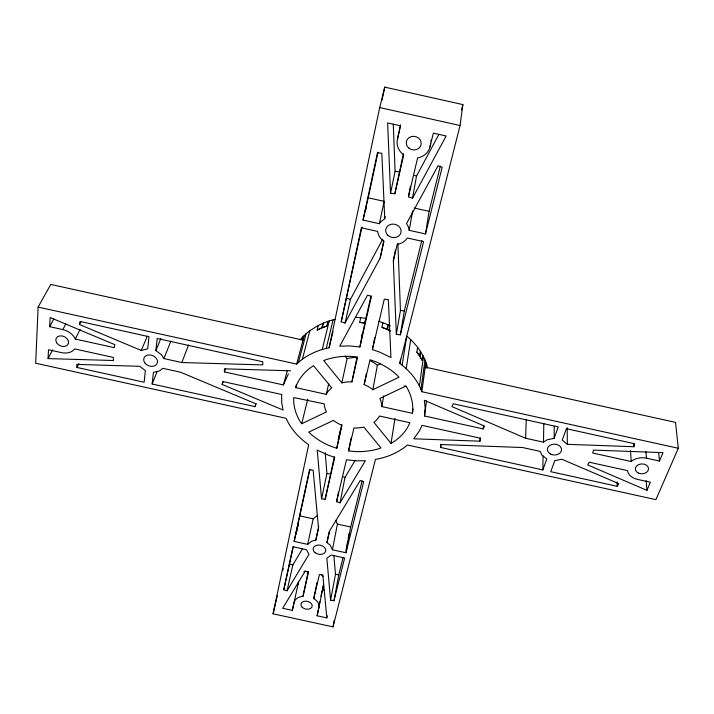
<?xml version="1.0" encoding="UTF-8"?>
<svg xmlns="http://www.w3.org/2000/svg" width="714" height="714" viewBox="0 0 714 714"><rect width="100%" height="100%" fill="white"/><g stroke="black" fill="none" stroke-linecap="round" stroke-linejoin="round"><path stroke-width="1.07" d="M554.135 438.378L558.241 426.91L453.265 403.767L451.971 406.623L525.62 438.253L543.479 442.189L547.219 439.753L554.135 438.378L554.234 426.204M440.957 444.162L440.592 447.446L542.836 469.937L543.077 456.014M543.479 442.189L543.809 423.375M525.62 438.253L526.263 419.511M303.048 340.096L50.748 284.431L38.11 307.091L35.7 363.239L286.118 418.315C290.839 429.087 299.095 438.021 308.653 444.742L273.078 613.808L333.027 626.874L375.448 459.432C387.086 457.433 398.367 452.694 407.417 445.018L655.916 499.639L678.3 448.267L675.524 422.376L425.232 367.112M48.07 358.598L48.507 349.762L61.529 352.627A14.842 11.174 25.4 0 0 74.131 349.628L74.64 348.905L113.321 357.428L113.499 360.516L48.07 358.598L52.595 349.869M49.668 326.682L50.123 317.525L114.9 344.683L114.195 347.629L75.273 339.052L74.881 338.133A14.842 11.174 25.4 0 0 62.859 329.591L49.668 326.682L53.746 319.042M426.517 400.849L424.527 415.985L483.253 428.918L483.494 425.642M479.951 441.181L480.415 438.235L422.036 425.365L419.475 430.774L413.772 438.798L479.951 441.181L480.201 437.887M288.394 373.931L283.378 384.926L224.428 371.923L224.446 368.826L290.634 370.807M152.136 383.998L153.439 372.333L159.704 370.861L162.738 368.308L180.633 372.244L255.978 403.838L255.041 406.632L152.136 383.998L156.937 372.092M155.866 350.619L157.214 338.498L262.814 361.784L262.725 364.908L181.829 362.533L163.872 358.571L161.551 354.787L155.866 350.619L160.918 338.382M678.3 448.267L421.858 391.718C417.717 380.259 409.506 370.628 399.822 363.399L460.057 125.521L462.877 104.601L384.757 87.126L379.714 107.573L329.118 347.772C317.096 350.155 305.538 355.527 296.658 364.078L38.11 307.091M421.858 391.718L425.883 362.328M426.142 368.237L426.66 364.408C423.027 353.278 415.78 343.541 406.766 336.16L402.116 365.131M420.957 389.344L425.017 359.99M419.377 386.015L423.491 356.705M420.635 351.699L419.948 356.456L422.277 360.418L422.947 355.652M412.406 413.317L412.478 412.906A59.994 47.07 11.4 0 0 407.221 388.095L405.936 386.069L379.812 398.439A29.069 22.803 11.4 0 1 381.74 404.963L381.829 406.578L412.406 413.317L413.022 409.006M417.601 347.334L416.896 352.082L419.653 355.991L420.341 351.243M406.195 368.71L410.72 339.677M391.013 443.385L373.913 422.349A29.069 22.803 11.4 0 0 378.643 417.413L379.473 416.03L409.89 422.724L407.864 426.901A59.994 47.07 11.4 0 1 393.753 441.761L391.013 443.385L394.994 418.35M425.508 233.951L442.171 167.192L438.021 165.791L406.525 223.589L408.497 227.123L409.193 230.327L425.508 233.951L429.078 211.344L440.324 166.076M399.822 363.399L400.509 359.187M395.386 250.016L393.325 260.931L396.341 334.348L400.331 334.83L404.338 310.929L421.822 240.556M430.042 146.798L433.336 133.134L446.143 135.99L412.54 198.171L408.444 196.805L417.619 157.874L418.886 157.669A16.725 15.155 10.4 0 0 430.042 146.798L430.587 143.621M430.944 141.497L431.31 139.373M633.862 446.723L634.594 443.751L566.389 428.712L562.23 440.163L567.3 444.322L633.862 446.723L633.648 443.501M396.341 334.348L400.447 310.456L397.876 243.581M381.829 406.578L383.695 395.859M409.193 230.327L412.621 211.032M390.388 330.93L387.541 329.565L388.398 324.897L378.911 321.291M412.54 198.171L416.503 176.135L438.905 134.348M424.527 415.985L425.178 407.846L424.33 400.295L484.592 426.133L483.253 428.918M346.013 550.494L347.772 540.828M348.164 538.686L349.146 533.313M329.074 531.948L326.941 542.613L330.145 545.166L332.421 549.78L345.951 552.743L350.645 527.003L362.087 480.968M382.829 322.639L381.954 327.307L386.979 329.315L387.827 324.638M333.027 626.874L334.206 620.35M333.974 600.733L344.639 558.009L331.153 555.055L326.851 558.286L330.591 600.278L333.974 600.733L338.775 574.779L343.006 557.759M408.444 196.805L410.389 186.327M366.246 374.011L364.185 384.605L366.05 385.408A29.069 22.803 11.4 0 1 372.833 389.728L377.358 365.273L380.312 363.837M319.908 601.724L317.141 615.789L326.807 617.896L327.217 615.727M330.591 600.278L335.473 574.333L333.884 555.653M372.396 349.628L384.293 299.193L388.362 299.684L390.942 357.536L379.759 352.145L372.396 349.628L374.707 337.624M332.421 549.78L337.41 524.112L335.714 520.31M348.566 450.882L353.966 427.936L355.956 427.998A29.069 22.803 11.4 0 0 363.819 427.043L380.955 447.955L378.625 448.776A59.994 47.07 11.4 0 1 349.075 450.971L348.566 450.882L351.136 437.852M320.97 596.306L322.032 590.897M317.141 615.789L323.487 585.221M338.472 492.223L336.58 501.737L340.025 502.808L344.987 477.434L355.188 460.316M319.033 607.926A12.763 8.827 11.6 0 0 314.571 599.091L313.741 598.618L317.007 582.446M394.833 193.762L403.731 154.777L402.678 154.054A16.725 15.155 10.4 0 1 397.412 139.516L400.474 125.798L387.648 122.933L390.54 193.262L394.833 193.762L403.401 153.715M380.169 258.057L383.971 241.377C380.553 239.181 378.17 235.441 377.644 231.407L361.373 227.802L341.221 321.8L345.041 323.031L380.169 258.057L383.721 240.645M351.913 381.901L357.589 357.018L357.054 356.929A59.994 47.07 11.4 0 0 326.119 359.678L323.719 360.606L341.836 382.891A29.069 22.803 11.4 0 1 349.869 381.847L351.913 381.901L356.946 357.589L354.965 357.536A28.381 22.589 11.4 0 0 347.111 358.598L345.076 356.063M360.4 343.416L360.829 341.328M361.266 339.239L362.346 334.009L361.828 336.178M359.883 346.942L371.414 296.408L367.531 295.15L339.712 346.201L349.298 345.915L359.883 346.942L365.791 318.355L366.318 318.426M338.374 439.913L340.765 428.418M336.767 448.294L342.006 425.312L340.185 424.535A29.069 22.803 11.4 0 1 333.5 420.376L308.778 432.086L311.161 434.371A59.994 47.07 11.4 0 0 331.385 446.446L336.767 448.294L341.738 424.455M384.748 218.752L381.829 153.269L377.465 152.76L363.033 220.073L379.366 223.705C380.428 220.465 385.373 220.287 385.194 216.628M390.54 193.262L395.101 171.351L393.28 124.156M282.753 570.531L283.208 568.344M381.99 100.219L384.757 87.126M303.004 596.279L308.502 572.155L305.208 571.146L282.664 608.274L292.338 610.381L294.106 602.491A12.763 8.827 11.6 0 1 302.04 596.36L303.004 596.279L308.225 571.512M315.802 540.177L318.515 528.28L313.151 470.231L309.501 469.767L294.141 541.417L307.68 544.371L311.777 541.15L315.802 540.177L318.712 526.334M325.147 499.282L334.741 457.308L327.806 454.996L317.203 450.088L321.55 498.818L325.147 499.282L334.348 456.88M321.55 498.818L326.932 473.525L325.165 452.658M365.363 323.076L359.695 322.389L360.677 317.739L365.791 318.355M440.592 447.446L440.975 444.545L522.505 447.517L540.23 451.418L541.819 454.979L546.781 458.915L542.836 469.937M283.77 589.782L292.999 546.719L306.502 549.673L308.957 554.367L287.028 590.781L283.77 589.782L293.311 546.897M379.366 223.705L384.141 201.348L368.228 197.814L363.033 220.073M397.412 139.516L400.554 124.789M296.069 534.045L296.988 529.761M298.604 522.255L297.452 527.619L298.586 522.255M294.141 541.417L309.912 469.535M341.221 321.8L361.962 226.998M365.443 210.817L366.362 206.507L365.354 210.755M368.228 197.814L378.027 152.18M307.68 544.371L313.214 518.81L317.23 515.597M292.338 610.381L298.541 582.035M341.836 382.891L347.111 358.598M297.961 584.516L298.398 582.553M287.028 590.781L292.82 565.015L302.486 548.789M295.917 533.956L296.89 529.699M345.041 323.031L350.413 299.416L382.749 239.092M338.249 439.788L339.953 432.309M371.012 295.864L364.827 322.996L359.695 322.389M296.453 384.435L295.632 387.595L326.262 394.342L328.699 383.739M273.078 613.808L277.327 595.521M393.325 260.931L397.243 244.322C401.304 243.786 405.088 241.421 407.346 238.012L423.598 241.618L400.331 334.83M313.741 598.618L319.417 574.547L322.844 575.002L326.807 617.896M326.941 542.613L329.752 530.707L360.204 480.531L363.694 481.629L345.951 552.743M336.58 501.737L346.46 459.807L356.384 460.833L365.398 460.7L340.025 502.808M364.185 384.605L370.039 359.758L375.698 361.748A59.994 47.07 11.4 0 1 396.6 374.77L398.992 377.215L372.833 389.728M329.118 347.772L332.992 331.492M326.236 348.378L333.09 319.872L334.964 319.461M322.478 588.836L323.415 584.918M322.237 349.503L329.199 320.988L333.09 319.872M327.967 321.38L323.362 323.112L322.201 327.753L326.825 326.021L327.967 321.38L329.199 320.988M301.701 423.741L300.353 421.813A59.994 47.07 11.4 0 1 293.713 397.564L324.218 403.856L324.361 405.463A29.069 22.803 11.4 0 0 326.459 411.907L301.701 423.741L307.77 399.144M322.835 323.335L318.373 325.406L317.186 330.046L321.675 327.967L323.362 323.112M461.512 110.01L462.877 104.601M302.37 359.258L309.858 330.671L318.373 325.406M298.488 362.337L306.074 333.724L309.858 330.671M296.658 364.078L304.289 335.446M301.888 339.819L302.638 337.026L306.074 333.724M283.378 384.926L287.412 370.218M255.041 406.632L255.978 403.464M79.441 324.504L80.093 321.496L148.994 336.687L147.7 348.816L141.238 350.458L79.441 324.504L80.887 321.63M222.143 384.435L223.036 381.579L281.673 394.494L281.682 402.625L283.101 410.041L222.143 384.435L223.196 381.312M224.428 371.923L225.481 368.808M181.829 362.533L188.514 345.049M163.872 358.571L170.869 341.149M295.632 387.595L297.372 383.266A59.994 47.07 11.4 0 1 310.804 367.46L313.535 365.684L331.689 387.836A29.069 22.803 11.4 0 0 327.066 392.923L326.262 394.342M141.238 350.458L147.343 336.205M646.929 490.348L650.392 482.236L637.531 479.406A14.744 11.049 -2.2 0 1 627.606 471.481L627.472 470.624L589.193 462.199L587.676 464.903L646.929 490.348L646.188 480.531M659.45 461.048L663.047 452.64L593.388 450.097L592.727 453.033L631.212 461.512L631.97 460.851A14.744 11.049 -2.2 0 1 646.42 458.183L659.45 461.048L658.683 452.399M77.005 367.469L76.773 364.408L139.605 366.291L145.379 370.557L144.13 382.231L77.005 367.469L78.906 363.56M617.235 486.305L618.779 483.664L561.82 459.236L554.778 460.673L550.78 471.686L617.235 486.305L617.021 481.959M75.273 339.052L80.102 329.422M62.859 329.591L65.84 323.844M300.183 339.846L302.638 337.026M317.186 330.046L321.675 327.967M322.201 327.753L326.825 326.021M395.101 171.351L399.278 171.833M355.51 317.373L360.677 317.739M400.447 310.456L404.338 310.929M326.932 473.525L330.448 473.98M335.473 574.333L338.775 574.779M299.96 515.91L313.214 518.81M337.41 524.112L350.645 527.003M322.246 589.818L324.343 590.273M404.231 385.926L406.364 386.399M414.245 208.051L429.078 211.344M379.714 107.573L460.057 125.521M289.634 564.042L292.82 565.015M346.683 298.202L350.413 299.416M381.954 327.307L386.979 329.315M343.336 476.836L344.987 477.434M414.557 175.367L416.503 176.135M387.541 329.565L390.21 330.752M388.398 324.897L390.281 325.798M416.896 352.082L419.653 355.991M419.948 356.456L422.277 360.418M426.66 364.408L427.632 367.987M645.929 451.703L646.42 458.183M630.533 450.73L631.212 461.512M567.219 427.668L567.3 444.322M306.431 579.322A5.605 3.945 11.6 0 1 306.413 578.278M303.807 571.744A12.495 8.791 11.6 0 1 305.199 571.129M321.603 574.716A12.495 8.791 11.6 0 1 322.996 576.43M370.744 361.025A28.381 22.589 11.4 0 1 377.358 365.273M302.12 607.195A5.721 3.963 11.6 0 0 311.831 607.239A5.721 3.963 11.6 0 0 305.779 601.152A5.721 3.963 11.6 0 0 302.12 607.195M314.981 552.6A6.426 4.614 11.6 0 0 325.602 551.476A6.426 4.614 11.6 0 0 317.73 545.059A6.426 4.614 11.6 0 0 314.981 552.6M56.629 342.729A6.658 5.016 25.4 0 0 67.696 344.826A6.658 5.016 25.4 0 0 62.243 335.955A6.658 5.016 25.4 0 0 56.629 342.729M144.915 363.024A7.122 5.48 21.7 0 0 156.866 363.953A7.122 5.48 21.7 0 0 149.994 354.929A7.122 5.48 21.7 0 0 144.915 363.024M408.952 148.226A7.497 6.792 10.4 0 0 421.108 144.523A7.497 6.792 10.4 0 0 411.139 136.66A7.497 6.792 10.4 0 0 408.952 148.226M387.8 235.236A7.756 6.712 10.9 0 0 400.804 233.103A7.756 6.712 10.9 0 0 391.575 224.205A7.756 6.712 10.9 0 0 387.8 235.236M638.611 473.186A6.613 4.953 -2.2 0 0 648.562 468.768A6.613 4.953 -2.2 0 0 638.691 464.591A6.613 4.953 -2.2 0 0 638.611 473.186M550.351 453.97A7.095 5.435 1.3 0 0 561.525 450.159A7.095 5.435 1.3 0 0 551.52 444.608A7.095 5.435 1.3 0 0 550.351 453.97"/></g></svg>
